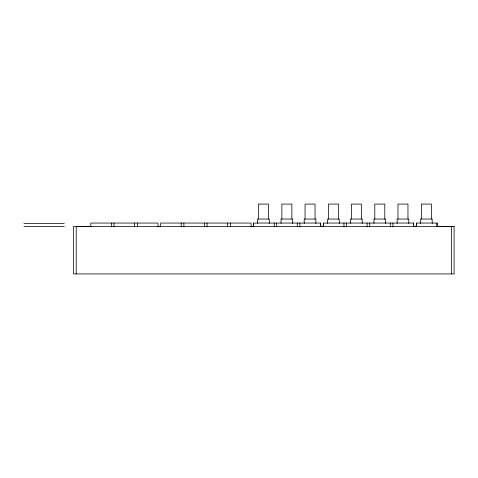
<?xml version="1.0" encoding="UTF-8"?>
<svg xmlns="http://www.w3.org/2000/svg" width="478" height="478" viewBox="0 0 478 478"><rect width="100%" height="100%" fill="white"/><g stroke="black" fill="none" stroke-linecap="round" stroke-linejoin="round"><path stroke-width="0.72" d="M23.9 223.471L64.279 223.471M23.9 226.381L64.279 226.381M454.1 226.381L73.558 226.381L73.558 273.924L454.1 273.924L454.1 226.381L436.539 226.405M91.119 226.381L76.199 226.381L76.199 273.924M158.266 226.387L160.5 226.387M250.771 226.393L253.758 226.393M320.152 226.399L323.887 226.399M413.41 226.405L416.392 226.405M451.459 226.381L451.459 273.924M437.119 226.751L437.119 223.053L416.422 223.053L416.422 226.751M436.982 223.053L436.982 226.751M432.208 223.399L432.208 219.055L420.556 219.055L420.556 223.399M431.377 219.055L431.377 204.076L421.393 204.076L421.393 219.055M416.559 223.053L416.559 226.751M413.709 226.751L413.709 223.053L323.409 223.053L323.409 226.751M413.452 223.053L413.452 226.751M408.798 223.399L408.798 219.055L397.146 219.055L397.146 223.399M407.967 219.055L407.967 204.076L397.977 204.076L397.977 219.055M392.898 223.053L392.898 226.751M390.299 223.053L390.299 226.751M385.615 223.399L385.615 219.055L373.963 219.055L373.963 223.399M384.784 219.055L384.784 204.076L374.794 204.076L374.794 219.055M369.739 223.053L369.739 226.751M367.122 223.053L367.122 226.751M362.205 223.399L362.205 219.055L350.553 219.055L350.553 223.399M361.368 219.055L361.368 204.076L351.384 204.076L351.384 219.055M346.562 223.053L346.562 226.751M343.969 223.053L343.969 226.751M339.29 223.399L339.29 219.055L327.639 219.055L327.639 223.399M338.46 219.055L338.46 204.076L328.47 204.076L328.47 219.055M323.642 223.053L323.642 226.751M320.786 226.751L320.786 223.053L253.633 223.053L253.633 226.751M320.439 223.053L320.439 226.751M315.874 223.399L315.874 219.055L304.223 219.055L304.223 223.399M315.044 219.055L315.044 204.076L305.06 204.076L305.06 219.055M299.885 223.053L299.885 226.751M297.286 223.053L297.286 226.751M292.691 223.399L292.691 219.055L281.04 219.055L281.04 223.399M291.861 219.055L291.861 204.076L281.877 204.076L281.877 219.055M276.726 223.053L276.726 226.751M274.27 223.053L274.27 226.751M269.281 223.399L269.281 219.055L257.63 219.055L257.63 223.399M268.451 219.055L268.451 204.076L258.461 204.076L258.461 219.055M253.716 223.053L253.716 226.751M251.117 226.751L251.117 223.053L160.638 223.053L160.638 226.751M230.563 223.053L230.563 226.751M227.588 223.053L227.588 226.751M207.034 223.053L207.034 226.751M204.435 223.053L204.435 226.751M183.881 223.053L183.881 226.751M181.192 223.053L181.192 226.751M158.039 226.751L158.039 223.053L90.796 223.053L90.796 226.751M137.479 223.053L137.479 226.751M134.509 223.053L134.509 226.751M113.955 223.053L113.955 226.751M111.356 223.053L111.356 226.751"/></g></svg>
